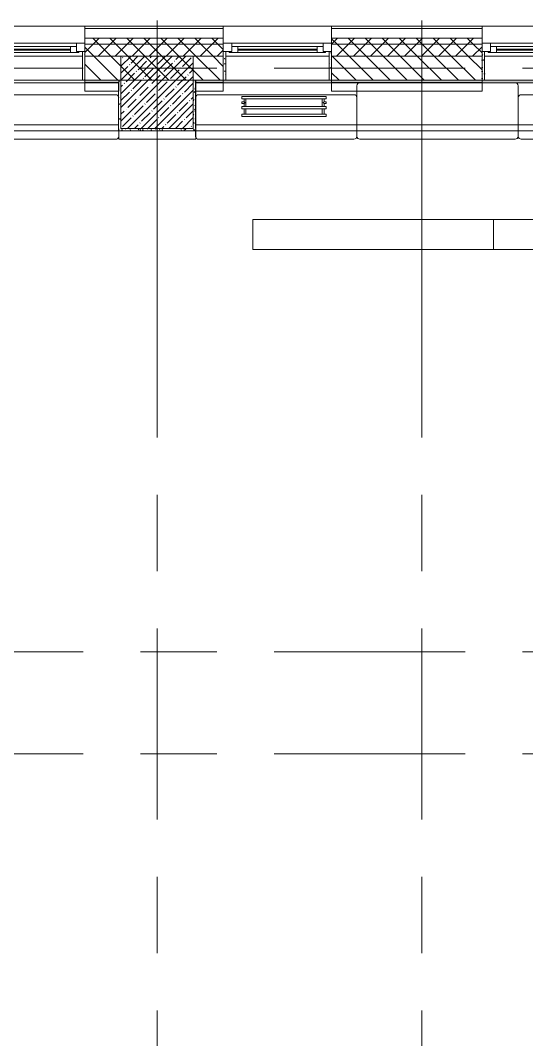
# Model space of a CAD drawing. Header units: millimetres. Extents: x 35147 to 231677, y -8553 to 29000.
# Drawn here: x 53324 to 57530, y 18925 to 27398 of the extents above; entities that cross this region are included whole.
import ezdxf

# ---------------------------------------------------------------- set-up
doc = ezdxf.new("R2010")
doc.units = ezdxf.units.MM
doc.linetypes.add('Осевая', pattern=[3175, 635, -476.25, 1587.5, -476.25])
for name, color, linetype, lineweight in [('A-GLAZ', 7, 'Continuous', 9), ('A-GLAZ-1', 7, 'Continuous', 13), ('A-WALL', 7, 'Continuous', 9), ('I-WALL', 7, 'Continuous', 9), ('M-EQPM', 7, 'Continuous', 9), ('S-COLS', 7, 'Continuous', 9), ('Оси', 7, 'Continuous', 9), ('Оси-2', 7, 'Осевая', 9)]:
    doc.layers.add(name, color=color, linetype=linetype, lineweight=lineweight)
for name, color, linetype, lineweight, true_color in [('A-WALL-1', 7, 'Continuous', 9, 0x3c3c3c), ('A-WALL-FNSH-1', 7, 'Continuous', 9, 0x3c3c3c), ('I-FURN-1', 7, 'Continuous', 9, 0xf0f0f0)]:
    doc.layers.add(name, color=color, linetype=linetype, lineweight=lineweight, true_color=true_color)
pattern_1 = [(45, (0, 0), (-70.71068, 70.71068), []), (135, (0, 0), (-70.71068, -70.71068), [])]
pattern_2 = [(0, (0, 0), (121.92, 30.48), [10.058, -81.382, 10.058, -81.382, -487.68]), (0, (0, 0), (121.92, 30.48), [-182.88, 10.058, -172.822, 10.058, -81.382, -213.36]), (0, (0, 0), (121.92, 30.48), [-457.2, 10.058, -50.902, 10.058, -142.342]), (120, (45.72, 15.24), (-87.356454, 90.345817), [10.058, -81.382, 10.058, -81.382, -487.68]), (120, (45.72, 15.24), (-87.356454, 90.345817), [-182.88, 10.058, -172.822, 10.058, -81.382, -213.36]), (120, (45.72, 15.24), (-87.356454, 90.345817), [-457.2, 10.058, -50.902, 10.058, -142.342]), (240, (60.96, 76.2), (-34.563546, -120.825817), [10.058, -81.382, 10.058, -81.382, -487.68]), (240, (60.96, 76.2), (-34.563546, -120.825817), [-182.88, 10.058, -172.822, 10.058, -81.382, -213.36]), (240, (60.96, 76.2), (-34.563546, -120.825817), [-457.2, 10.058, -50.902, 10.058, -142.342])]

# ---------------------------------------------------------------- blocks, each defined once
blk = doc.blocks.new('120_Окно_СКБ_2Ст - 120_Окно_СКБ_2Ст 2700х2500 _мал створка справа_ 2-23206922-План размещения напольных электротехнических лючков и розеток 2 этажа в осях 12-23')
at = {"layer": 'A-GLAZ'}
for p, q in [((1350, -5), (-1350, -5)), ((-1330, -75), (-1300, -75)), ((-1230, -55), (400, -55)), ((400, -65), (-1230, -65)), ((470, -75), (500, -75)), ((570, -55), (1230, -55)), ((1230, -65), (570, -65)), ((1300, -75), (1330, -75))]:
    blk.add_line(p, q, dxfattribs=at)
at = {"layer": 'A-GLAZ-1'}
for p, q in [((-1350, -75), (-1350, -5)), ((-1350, -5), (-1280, -5)), ((-1280, -75), (-1350, -75)), ((-1280, -75), (-1300, -75)), ((-1300, -75), (-1300, -85)), ((-1280, -5), (-1280, -75)), ((450, -35), (-1280, -35)), ((-1280, -35), (-1280, -75)), ((-1230, -85), (-1230, -35)), ((400, -85), (400, -35)), ((450, -75), (450, -5)), ((450, -5), (520, -5)), ((450, -75), (450, -35)), ((520, -75), (450, -75)), ((470, -75), (450, -75)), ((470, -85), (470, -75)), ((520, -75), (500, -75)), ((500, -75), (500, -85)), ((520, -5), (520, -75)), ((1280, -35), (520, -35)), ((520, -35), (520, -75)), ((570, -85), (570, -35)), ((1230, -85), (1230, -35)), ((1280, -75), (1280, -5)), ((1280, -5), (1350, -5)), ((1280, -75), (1280, -35)), ((1350, -75), (1280, -75)), ((1300, -75), (1280, -75)), ((1300, -85), (1300, -75)), ((1350, -5), (1350, -75)), ((-1300, -85), (470, -85)), ((470, -85), (-1300, -85)), ((500, -85), (1300, -85)), ((1300, -85), (500, -85))]:
    blk.add_line(p, q, dxfattribs=at)
blk = doc.blocks.new('120_Окно_СКБ_2Ст - 120_Окно_СКБ_2Ст 3100х2500 _мал_створка слева_ 2-19089248-План размещения напольных электротехнических лючков и розеток 2 этажа в осях 12-23')
at = {"layer": 'A-GLAZ'}
for p, q in [((1550, -5), (-1550, -5)), ((-1530, -75), (-1500, -75)), ((-1430, -55), (600, -55)), ((600, -65), (-1430, -65)), ((670, -75), (700, -75)), ((770, -55), (1430, -55)), ((1430, -65), (770, -65)), ((1500, -75), (1530, -75))]:
    blk.add_line(p, q, dxfattribs=at)
at = {"layer": 'A-GLAZ-1'}
for p, q in [((-1550, -75), (-1550, -5)), ((-1550, -5), (-1480, -5)), ((-1480, -75), (-1550, -75)), ((-1480, -75), (-1500, -75)), ((-1500, -75), (-1500, -85)), ((-1480, -5), (-1480, -75)), ((650, -35), (-1480, -35)), ((-1480, -35), (-1480, -75)), ((-1430, -85), (-1430, -35)), ((600, -85), (600, -35)), ((650, -75), (650, -5)), ((650, -5), (720, -5)), ((650, -75), (650, -35)), ((720, -75), (650, -75)), ((670, -75), (650, -75)), ((670, -85), (670, -75)), ((720, -75), (700, -75)), ((700, -75), (700, -85)), ((720, -5), (720, -75)), ((1480, -35), (720, -35)), ((720, -35), (720, -75)), ((770, -85), (770, -35)), ((1430, -85), (1430, -35)), ((1480, -75), (1480, -5)), ((1480, -5), (1550, -5)), ((1480, -75), (1480, -35)), ((1550, -75), (1480, -75)), ((1500, -75), (1480, -75)), ((1500, -85), (1500, -75)), ((1550, -5), (1550, -75)), ((-1500, -85), (670, -85)), ((670, -85), (-1500, -85)), ((700, -85), (1500, -85)), ((1500, -85), (700, -85))]:
    blk.add_line(p, q, dxfattribs=at)
blk = doc.blocks.new('120_Окно_СКБ_1Ст - 120_Окно_СКБ_1Ст 900х2500_h_-19906774-План размещения напольных электротехнических лючков и розеток 2 этажа в осях 12-23')
at = {"layer": 'A-GLAZ'}
for p, q in [((450, -5), (-450, -5)), ((-430, -75), (-400, -75)), ((-330, -55), (330, -55)), ((330, -65), (-330, -65)), ((400, -75), (430, -75))]:
    blk.add_line(p, q, dxfattribs=at)
at = {"layer": 'A-GLAZ-1'}
for p, q in [((-450, -75), (-450, -5)), ((-450, -5), (-380, -5)), ((-380, -75), (-450, -75)), ((-380, -75), (-400, -75)), ((-400, -75), (-400, -85)), ((-380, -5), (-380, -75)), ((380, -35), (-380, -35)), ((-380, -35), (-380, -75)), ((-330, -85), (-330, -35)), ((330, -85), (330, -35)), ((380, -75), (380, -5)), ((380, -5), (450, -5)), ((380, -75), (380, -35)), ((450, -75), (380, -75)), ((400, -75), (380, -75)), ((400, -85), (400, -75)), ((450, -5), (450, -75)), ((-400, -85), (400, -85)), ((400, -85), (-400, -85))]:
    blk.add_line(p, q, dxfattribs=at)
blk = doc.blocks.new('Стол базовый прямоугольный - 5_7-26328560-План размещения напольных электротехнических лючков и розеток 2 этажа в осях 12-23')
at = {"layer": 'I-FURN-1'}
for p, q in [((1000, 125), (-1000, 125)), ((-1000, 125), (-1000, -125)), ((1000, -125), (1000, 125)), ((-1000, -125), (1000, -125))]:
    blk.add_line(p, q, dxfattribs=at)
blk = doc.blocks.new('radiator_prado_classic_z_tip_30_po exemplyaru - Classic Z Тип 30-500-30677900-План размещения напольных электротехнических лючков и розеток 2 этажа в осях 12-23')
at = {"layer": 'M-EQPM'}
for p, q in [((0, 228), (0, 210)), ((700, 228), (0, 228)), ((0, 210), (700, 210)), ((17.5, 210), (17.5, 164)), ((32.5, 164), (32.5, 210)), ((667.5, 210), (667.5, 164)), ((682.5, 164), (682.5, 210)), ((700, 210), (700, 228)), ((700, 164), (0, 164)), ((0, 164), (0, 146)), ((0, 146), (700, 146)), ((17.5, 121.5), (0, 121.5)), ((17.5, 121.5), (0, 121.5)), ((0, 121.5), (0, 121.2)), ((0, 106.5), (0, 121.5)), ((0, 121.2), (0, 121.2)), ((0, 106.8), (0, 106.5)), ((0, 106.8), (0, 106.8)), ((0, 106.5), (17.5, 106.5)), ((0, 106.5), (17.5, 106.5)), ((17.5, 146), (17.5, 121.5)), ((17.5, 106.5), (17.5, 82)), ((32.5, 82), (32.5, 146)), ((667.5, 146), (667.5, 82)), ((682.5, 121.5), (682.5, 146)), ((700, 121.5), (682.5, 121.5)), ((700, 121.5), (682.5, 121.5)), ((682.5, 82), (682.5, 106.5)), ((682.5, 106.5), (700, 106.5)), ((682.5, 106.5), (700, 106.5)), ((700, 146), (700, 164)), ((700, 121.5), (700, 106.5)), ((700, 121.2), (700, 121.5)), ((700, 121.5), (700, 121.2)), ((700, 121.2), (700, 121.5)), ((700, 106.5), (700, 106.8)), ((700, 106.8), (700, 106.5)), ((700, 106.5), (700, 106.8)), ((700, 82), (0, 82)), ((0, 82), (0, 64)), ((700, 64), (0, 64)), ((700, 64), (700, 82))]:
    blk.add_line(p, q, dxfattribs=at)
for points, knots in [([(25, 114), (24.5, 114.5), (23.6, 115.4), (22.4, 116.6), (21.6, 117.4), (21.1, 117.9), (20.8, 118.2), (20.5, 118.5), (20.2, 118.8), (19.8, 119.1), (19.6, 119.4), (19.3, 119.7), (19, 120), (18.7, 120.3), (18.5, 120.5), (18.3, 120.7), (18.1, 120.9), (17.9, 121.1), (17.8, 121.2), (17.7, 121.3), (17.5, 121.5), (17.5, 121.5), (17.5, 121.5)], [0, 0, 0, 0, 0.142857, 0.285714, 0.357143, 0.392857, 0.428571, 0.464286, 0.5, 0.535714, 0.571429, 0.607143, 0.642857, 0.678571, 0.714286, 0.75, 0.785714, 0.821429, 0.857143, 0.892857, 0.928571, 1, 1, 1, 1]), ([(17.5, 106.5), (17.5, 106.5), (17.5, 106.5), (17.7, 106.7), (17.8, 106.8), (17.9, 106.9), (18.1, 107.1), (18.3, 107.3), (18.5, 107.5), (18.7, 107.7), (19, 108), (19.3, 108.3), (19.6, 108.6), (19.8, 108.9), (20.3, 109.3), (20.7, 109.7), (21.1, 110.1), (21.6, 110.6), (22.4, 111.4), (23.6, 112.6), (24.5, 113.5), (25, 114)], [0, 0, 0, 0, 0.071429, 0.107143, 0.142857, 0.178571, 0.214286, 0.25, 0.285714, 0.321429, 0.357143, 0.392857, 0.428571, 0.464286, 0.5, 0.571429, 0.607143, 0.642857, 0.714286, 0.857143, 1, 1, 1, 1]), ([(675, 114), (675.5, 114.5), (676.4, 115.4), (677.6, 116.6), (678.4, 117.4), (678.9, 117.9), (679.2, 118.2), (679.5, 118.5), (679.8, 118.8), (680.1, 119.2), (680.4, 119.4), (680.7, 119.7), (681, 120), (681.3, 120.3), (681.5, 120.5), (681.7, 120.7), (681.9, 120.9), (682.1, 121.1), (682.2, 121.2), (682.3, 121.3), (682.5, 121.5), (682.5, 121.5), (682.5, 121.5)], [0, 0, 0, 0, 0.142857, 0.285714, 0.357143, 0.392857, 0.428571, 0.464286, 0.5, 0.535714, 0.571429, 0.607143, 0.642857, 0.678571, 0.714286, 0.75, 0.785714, 0.821429, 0.857143, 0.892857, 0.928571, 1, 1, 1, 1]), ([(682.5, 106.5), (682.5, 106.5), (682.5, 106.5), (682.3, 106.7), (682.2, 106.8), (682.1, 106.9), (681.9, 107.1), (681.7, 107.3), (681.5, 107.5), (681.3, 107.7), (681, 108), (680.7, 108.3), (680.4, 108.6), (680.1, 108.8), (679.7, 109.3), (679.3, 109.7), (678.9, 110.1), (678.4, 110.6), (677.6, 111.4), (676.4, 112.6), (675.5, 113.5), (675, 114)], [0, 0, 0, 0, 0.071429, 0.107143, 0.142857, 0.178571, 0.214286, 0.25, 0.285714, 0.321429, 0.357143, 0.392857, 0.428571, 0.464286, 0.5, 0.571429, 0.607143, 0.642857, 0.714286, 0.857143, 1, 1, 1, 1])]:
    blk.add_open_spline(points, degree=3, knots=knots, dxfattribs=at)
blk = doc.blocks.new('Мат 1340х300х800_h_ около окна - 1372 x 1905mm - Double-V195-План размещения напольных электротехнических лючков и розеток 2 этажа в осях 12-23')
at = {"layer": 'I-FURN-1'}
for p, q in [((855.9, 851.3), (-433.3, 851.3)), ((-458.7, 825.9), (-458.7, 506.7)), ((881.3, 506.7), (881.3, 551.3)), ((-433.3, 481.3), (855.9, 481.3))]:
    blk.add_line(p, q, dxfattribs=at)
for centre, start, end in [((-433.3, 825.9), 90, 180), ((855.9, 825.9), 6.0488, 90), ((-433.3, 506.7), 180, 270), ((855.9, 506.7), 270, 358.92857)]:
    blk.add_arc(centre, 25.4, start, end, dxfattribs=at)
blk = doc.blocks.new('Мат 1340х300х800_h_ около окна - 1372 x 1905mm - Double-V196-План размещения напольных электротехнических лючков и розеток 2 этажа в осях 12-23')
at = {"layer": 'I-FURN-1'}
for p, q in [((855.9, 851.3), (-433.3, 851.3)), ((881.3, 506.7), (881.3, 825.9)), ((-458.7, 550.3), (-458.7, 506.7)), ((-433.3, 481.3), (855.9, 481.3))]:
    blk.add_line(p, q, dxfattribs=at)
for centre, start, end in [((-433.3, 825.9), 90, 180), ((855.9, 825.9), 0, 90), ((-433.3, 506.7), 180, 184.97737), ((-433.3, 506.7), 184.97737, 270), ((855.9, 506.7), 270, 360)]:
    blk.add_arc(centre, 25.4, start, end, dxfattribs=at)
blk = doc.blocks.new('Мат 1340х400х800_h_ - 1372 x 1905mm - Double-V197-План размещения напольных электротехнических лючков и розеток 2 этажа в осях 12-23')
at = {"layer": 'I-FURN-1'}
for p, q in [((-458.7, 925.9), (-458.7, 882.3)), ((-458.7, 882.3), (-458.7, 506.7)), ((881.3, 506.7), (881.3, 925.9)), ((-433.3, 481.3), (855.9, 481.3))]:
    blk.add_line(p, q, dxfattribs=at)
for centre, start, end in [((-433.3, 925.9), 90.00021, 180), ((855.9, 925.9), 0, 89.99979), ((-433.3, 506.7), 180, 270), ((855.9, 506.7), 270, 360)]:
    blk.add_arc(centre, 25.4, start, end, dxfattribs=at)
blk = doc.blocks.new('Мат 1340х300х800_h_ около окна - 1372 x 1905mm - Double-31170368-План размещения напольных электротехнических лючков и розеток 2 этажа в осях 12-23')
at = {"layer": 'I-FURN-1'}
for p, q in [((855.9, 851.3), (-433.3, 851.3)), ((-458.7, 825.9), (-458.7, 506.7)), ((881.3, 506.7), (881.3, 825.9)), ((-433.3, 481.3), (855.9, 481.3))]:
    blk.add_line(p, q, dxfattribs=at)
for centre, start, end in [((-433.3, 825.9), 90, 180), ((855.9, 825.9), 0, 90), ((-433.3, 506.7), 180, 270), ((855.9, 506.7), 270, 360)]:
    blk.add_arc(centre, 25.4, start, end, dxfattribs=at)
blk = doc.blocks.new('Мат в спортивном зале - Т8-V213-План размещения напольных электротехнических лючков и розеток 2 этажа в осях 12-23')
at = {"layer": 'I-FURN-1'}
for p, q in [((241.3, 925.9), (241.3, 906.7)), ((881.3, 909.3), (241.3, 909.3)), ((241.3, 909.3), (241.3, 839.3)), ((241.3, 839.3), (241.3, 908.4)), ((881.3, 906.7), (881.3, 925.9)), ((881.3, 839.3), (881.3, 909.3)), ((881.3, 907.4), (881.3, 839.3)), ((241.3, 839.3), (881.3, 839.3)), ((881.3, 839.3), (241.3, 839.3))]:
    blk.add_line(p, q, dxfattribs=at)
blk = doc.blocks.new('Мат в спортивном зале - Т12-31176922-План размещения напольных электротехнических лючков и розеток 2 этажа в осях 12-23')
at = {"layer": 'I-FURN-1'}
for p, q in [((601.3, 925.9), (601.3, 906.7)), ((881.3, 909.3), (601.3, 909.3)), ((601.3, 909.3), (601.3, 839.3)), ((601.3, 839.3), (601.3, 908.4)), ((881.3, 906.7), (881.3, 925.9)), ((881.3, 839.3), (881.3, 909.3)), ((601.3, 839.3), (881.3, 839.3)), ((880.5, 839.3), (601.3, 839.3))]:
    blk.add_line(p, q, dxfattribs=at)
blk = doc.blocks.new('Мат в спортивном зале - Т13-31176944-План размещения напольных электротехнических лючков и розеток 2 этажа в осях 12-23')
at = {"layer": 'I-FURN-1'}
for p, q in [((651.3, 925.9), (651.3, 906.7)), ((881.3, 909.3), (651.3, 909.3)), ((651.3, 909.3), (651.3, 839.3)), ((881.3, 906.7), (881.3, 925.9)), ((881.3, 839.3), (881.3, 909.3)), ((881.3, 908.4), (881.3, 839.3)), ((651.3, 839.3), (881.3, 839.3)), ((881.3, 839.3), (651.4, 839.3))]:
    blk.add_line(p, q, dxfattribs=at)
blk = doc.blocks.new('Мат в спортивном зале - Т14-31177230-План размещения напольных электротехнических лючков и розеток 2 этажа в осях 12-23')
at = {"layer": 'I-FURN-1'}
for p, q in [((-368.7, 925.9), (-368.7, 906.7)), ((881.3, 909.3), (-368.7, 909.3)), ((-368.7, 909.3), (-368.7, 839.3)), ((-368.7, 839.3), (-368.7, 908.4)), ((881.3, 906.7), (881.3, 925.9)), ((881.3, 839.3), (881.3, 909.3)), ((881.3, 908.4), (881.3, 839.3)), ((-368.7, 839.3), (881.3, 839.3)), ((881.3, 839.3), (-368.7, 839.3))]:
    blk.add_line(p, q, dxfattribs=at)

msp = doc.modelspace()

# ---------------------------------------------------------------- hatches: boundary and pattern name
at = {"layer": 'A-WALL'}
h = msp.add_hatch(dxfattribs=at)
h.set_pattern_fill('FP_21', color=256, style=0, pattern_type=2)
h.set_pattern_definition(pattern_1)
h.paths.add_polyline_path([(84500.7, 27200), (84500.7, 27250), (80350, 27250), (80350, 27200), (81948.1, 27200)])
h.paths.add_polyline_path([(77850, 27200), (77850, 27250), (76340, 27250), (76340, 27200)])
h.paths.add_polyline_path([(74240, 27200), (74240, 27250), (68860, 27250), (68860, 27200), (73213.7, 27200)])
h.paths.add_polyline_path([(67960, 27200), (67960, 27250), (66160, 27250), (66160, 27200), (67390.8, 27200)])
h.paths.add_polyline_path([(64955.2, 27200), (65260, 27200), (65260, 27250), (64180, 27250), (64180, 27200), (64479.3, 27200)])
h.paths.add_polyline_path([(60755.2, 27200), (61040, 27200), (61040, 27250), (59860, 27250), (59860, 27200), (60112.1, 27200)])
h.paths.add_polyline_path([(57160, 27200), (57160, 27250), (55909.9, 27250), (55909.9, 27200)])
h.paths.add_polyline_path([(55009.9, 27200), (55009.9, 27250), (53860.2, 27250), (53860.2, 27200)])
h.paths.add_polyline_path([(50760.2, 27200), (50760.2, 27250), (49660.3, 27250), (49660.3, 27200), (49922, 27200)])
h.paths.add_polyline_path([(48760.3, 27200), (48760.3, 27250), (47507, 27250), (47507, 27200)])
h.paths.add_polyline_path([(44407, 27200), (44407, 27250), (42010, 27250), (42010, 27200), (44099.1, 27200)])
h = msp.add_hatch(dxfattribs=at)
h.set_pattern_fill('FP_21', color=256, style=0, pattern_type=2)
h.set_pattern_definition(pattern_1)
h.paths.add_polyline_path([(84500.7, 27100), (84500.7, 27200), (80350, 27200), (80350, 27100), (84200, 27100)])
h.paths.add_polyline_path([(76750, 27100), (77850, 27100), (77850, 27200), (76340, 27200), (76340, 27100)])
h.paths.add_polyline_path([(73540, 27100), (74240, 27100), (74240, 27200), (68860, 27200), (68860, 27100), (73213.7, 27100)])
h.paths.add_polyline_path([(67390.8, 27100), (67960, 27100), (67960, 27200), (66160, 27200), (66160, 27100), (66760, 27100)])
h.paths.add_polyline_path([(64955.2, 27100), (65260, 27100), (65260, 27200), (64180, 27200), (64180, 27100), (64479.3, 27100)])
h.paths.add_polyline_path([(60755.2, 27100), (61040, 27100), (61040, 27200), (59860, 27200), (59860, 27100), (60112.1, 27100)])
h.paths.add_polyline_path([(57160, 27100), (57160, 27200), (55909.9, 27200), (55909.9, 27100)])
h.paths.add_polyline_path([(55009.9, 27100), (55009.9, 27200), (53860.2, 27200), (53860.2, 27100)])
h.paths.add_polyline_path([(49660.3, 27100), (50760.2, 27100), (50760.2, 27200), (49660.3, 27200)])
h.paths.add_polyline_path([(48760.3, 27100), (48760.3, 27200), (47507, 27200), (47507, 27100)])
h.paths.add_polyline_path([(44407, 27100), (44407, 27200), (42060, 27200), (42060, 27100), (44099.1, 27100)])
at = {"layer": 'I-WALL'}
h = msp.add_hatch(dxfattribs=at)
h.set_pattern_fill('FP_58', color=256, style=0, pattern_type=2)
h.set_pattern_definition(pattern_2)
h.paths.add_polyline_path([(53860.2, 26900), (53860.2, 27140), (53840.2, 27140), (53840.2, 26900)])
h = msp.add_hatch(dxfattribs=at)
h.set_pattern_fill('FP_58', color=256, style=0, pattern_type=2)
h.set_pattern_definition(pattern_2)
h.paths.add_polyline_path([(55009.9, 26900), (55029.9, 26900), (55029.9, 27140), (55009.9, 27140), (55009.9, 26972)])
h = msp.add_hatch(dxfattribs=at)
h.set_pattern_fill('FP_58', color=256, style=0, pattern_type=2)
h.set_pattern_definition(pattern_2)
h.paths.add_polyline_path([(55909.9, 26900), (55909.9, 27140), (55889.9, 27140), (55889.9, 26900)])
h = msp.add_hatch(dxfattribs=at)
h.set_pattern_fill('FP_58', color=256, style=0, pattern_type=2)
h.set_pattern_definition(pattern_2)
h.paths.add_polyline_path([(57180, 26900), (57180, 27140), (57160, 27140), (57160, 26900)])
h = msp.add_hatch(dxfattribs=at)
h.set_pattern_fill('FP_19', color=256, style=0, pattern_type=2)
h.set_pattern_definition([(135, (0, 0), (-70.71068, -70.71068), [])])
h.paths.add_polyline_path([(84069.7, 26900), (84200, 26900), (84200, 27100), (81150, 27100), (81150, 26900), (83949.7, 26900)])
h.paths.add_polyline_path([(80650, 26900), (80650, 27100), (80350, 27100), (80350, 26900), (80630, 26900)])
h.paths.add_polyline_path([(77670, 26900), (77850, 26900), (77850, 27100), (77250, 27100), (77250, 26900), (77590, 26900)])
h.paths.add_polyline_path([(76340, 26900), (76750, 26900), (76750, 27100), (76340, 27100), (76340, 26972)])
h.paths.add_polyline_path([(74240, 26900), (74240, 27100), (74040, 27100), (74040, 26900)])
h.paths.add_polyline_path([(73213.7, 26900), (73540, 26900), (73540, 27100), (70810, 27100), (70810, 26900), (72849.8, 26900)])
h.paths.add_polyline_path([(70302.2, 26900), (70310, 26900), (70310, 27100), (68860, 27100), (68860, 26900), (69574.4, 26900)])
h.paths.add_polyline_path([(66789, 26900), (67960, 26900), (67960, 27100), (66760, 27100), (66760, 26900), (66780, 26900)])
h.paths.add_polyline_path([(65207.2, 26900), (65260, 26900), (65260, 27100), (64160, 27100), (64160, 26900), (64479.3, 26900)])
h.paths.add_polyline_path([(61060, 26900), (61060, 27100), (59860, 27100), (59860, 26900), (60781, 26900)])
h.paths.add_polyline_path([(57160, 26900), (57160, 27100), (55909.9, 27100), (55909.9, 26900), (56472.8, 26900)])
h.paths.add_polyline_path([(55009.9, 26900), (55009.9, 27100), (53860.2, 27100), (53860.2, 26900), (54781, 26900)])
h.paths.add_polyline_path([(50760.2, 26900), (50760.2, 27100), (50364.8, 27100), (50364.8, 26900)])
h = msp.add_hatch(dxfattribs=at)
h.set_pattern_fill('FP_58', color=256, style=0, pattern_type=2)
h.set_pattern_definition(pattern_2)
h.paths.add_polyline_path([(53860.8, 26880), (54140, 26880.9), (54140, 26900), (53860.2, 26900), (53860.2, 26880)])
h.paths.add_polyline_path([(50760.2, 26880), (50760.2, 26900), (49660.3, 26900), (49660.3, 26880), (49922, 26880)])
h = msp.add_hatch(dxfattribs=at)
h.set_pattern_fill('FP_58', color=256, style=0, pattern_type=2)
h.set_pattern_definition(pattern_2)
h.paths.add_polyline_path([(54140, 26500), (54160, 26500), (54160, 26900), (54140, 26900), (54140, 26810.9)])
h = msp.add_hatch(dxfattribs=at)
h.set_pattern_fill('FP_58', color=256, style=0, pattern_type=2)
h.set_pattern_definition(pattern_2)
h.paths.add_polyline_path([(60112.1, 26880), (60140, 26880), (60139, 26900), (54760, 26900), (54760, 26880), (59859, 26880)])
h = msp.add_hatch(dxfattribs=at)
h.set_pattern_fill('FP_58', color=256, style=0, pattern_type=2)
h.set_pattern_definition(pattern_2)
h.paths.add_polyline_path([(54780, 26500), (54779.9, 26880), (54760, 26880), (54760, 26500), (54779.9, 26500)])
h = msp.add_hatch(dxfattribs=at)
h.set_pattern_fill('FP_58', color=256, style=0, pattern_type=2)
h.set_pattern_definition(pattern_2)
h.paths.add_polyline_path([(54780, 26479), (54781, 26480), (54780, 26500), (54140, 26500), (54140.8, 26480), (54760, 26479)])
at = {"layer": 'S-COLS'}
h = msp.add_hatch(dxfattribs=at)
h.set_pattern_fill('FP_17', color=256, style=0, pattern_type=2)
h.set_pattern_definition([(45, (0, 0), (-57.02463, 57.02463), []), (45, (57.025, 0), (-57.02463, 57.02463), [100.806, -20.161, 3.353, -16.808])])
h.paths.add_polyline_path([(54160, 26500), (54760, 26500), (54760, 27100), (54160, 27100), (54160, 26972)])

# ---------------------------------------------------------------- linework, layer by layer
at = {"layer": 'A-WALL'}
for p, q in [((50760.2, 27350), (53860.2, 27350)), ((55009.9, 27330), (53860.2, 27330)), ((55009.9, 27350), (55909.9, 27350)), ((57160, 27330), (55909.9, 27330)), ((57160, 27350), (59860, 27350)), ((55009.9, 27250), (53860.2, 27250)), ((55009.9, 27200), (53860.2, 27200)), ((57160, 27250), (55909.9, 27250)), ((57160, 27200), (55909.9, 27200)), ((55009.9, 27100), (53860.2, 27100)), ((57160, 27100), (55909.9, 27100)), ((54140, 26900), (53860.2, 26900)), ((54780, 26500), (54780, 26880)), ((54140.8, 26480), (54754, 26480)), ((54754, 26480), (54754, 26479)), ((54780, 26500), (54781, 26500))]:
    msp.add_line(p, q, dxfattribs=at)
at = {"layer": 'A-WALL-1'}
for p, q in [((53860.2, 27330), (53860.2, 26880)), ((55009.9, 27330), (55009.9, 26900)), ((55909.9, 26900), (55909.9, 27330)), ((57160, 27330), (57160, 26900)), ((53860.2, 27140), (53840.2, 27140)), ((53840.2, 27140), (53840.2, 26900)), ((55029.9, 27140), (55009.9, 27140)), ((55909.9, 27140), (55889.9, 27140)), ((55889.9, 27140), (55889.9, 26900)), ((57180, 27140), (57160, 27140)), ((53840.2, 26900), (53860.2, 26900)), ((53860.8, 26880), (54140, 26880)), ((66160, 26900), (54140, 26900)), ((54140, 26880), (54140, 26879)), ((54160, 26500), (54160, 26900)), ((54760, 26900), (54760, 26500)), ((54780, 26880), (59860, 26880)), ((55009.9, 26900), (55029.9, 26900)), ((55029.9, 26900), (55029.9, 26900)), ((55889.9, 26900), (55909.9, 26900)), ((57160, 26900), (57180, 26900)), ((57180, 26900), (57180, 26900)), ((54760, 26500), (54160, 26500)), ((54760, 26479), (54780, 26479)), ((54781, 26480), (54781, 26500))]:
    msp.add_line(p, q, dxfattribs=at)
at = {"layer": 'A-WALL-FNSH-1'}
for p, q in [((55009.9, 27350), (53860.2, 27350)), ((53860.2, 27350), (53860.2, 27330)), ((55009.9, 27330), (55009.9, 27350)), ((57160, 27350), (55909.9, 27350)), ((55909.9, 27350), (55909.9, 27330)), ((57160, 27330), (57160, 27350)), ((53840.2, 27140), (53839.2, 27140)), ((53839.2, 27140), (53839.2, 26900)), ((55030.9, 27140), (55029.9, 27140)), ((55029.9, 27140), (55029.9, 26900)), ((55030.9, 26900), (55030.9, 27140)), ((55889.9, 27140), (55888.9, 27140)), ((55888.9, 27140), (55888.9, 26900)), ((57181, 27140), (57180, 27140)), ((57180, 27140), (57180, 26900)), ((57181, 26900), (57181, 27140)), ((53839.2, 26900), (53840.2, 26900)), ((53860.2, 26880), (53860.2, 26879)), ((54140, 26880), (53860.8, 26880)), ((53860.8, 26879), (54139, 26879)), ((54139, 26879), (54139, 26529)), ((54140, 26480), (54140, 26879)), ((54780, 26900), (54780, 26880.9)), ((54781, 26880.9), (54781, 26900)), ((54781, 26500), (54781, 26879)), ((54781, 26879), (55009.9, 26879)), ((55009.9, 26879), (55009.9, 26880)), ((55888.9, 26900), (55889.9, 26900)), ((55909.9, 26880), (55909.9, 26879)), ((55910, 26879), (57160, 26879)), ((56980.5, 26879), (56980.5, 26880)), ((57160, 26879), (57160, 26880)), ((54139, 26479), (54140, 26479)), ((54140.8, 26479), (54760, 26479)), ((54780, 26479), (54780.8, 26479)), ((54781, 26479), (54781, 26480))]:
    msp.add_line(p, q, dxfattribs=at)
at = {"layer": 'I-WALL'}
for p, q in [((50780.2, 27100), (53840.2, 27100)), ((55029.9, 27100), (55889.9, 27100)), ((57180, 27100), (59840, 27100)), ((53860.2, 26880), (50760.2, 26880)), ((53860.2, 26880), (50760.2, 26880)), ((53860.2, 26879), (50760.2, 26879)), ((53840.2, 26900), (50781.2, 26900)), ((55909.9, 26879), (55009.9, 26879)), ((59859, 26879), (57160, 26879)), ((48781.3, 26529), (54139, 26529)), ((54139, 26479), (54139, 26529)), ((54780, 26529), (60140, 26529)), ((54139, 26479), (48781.3, 26479)), ((60140, 26479), (54780.8, 26479))]:
    msp.add_line(p, q, dxfattribs=at)
at = {"layer": 'S-COLS'}
for p, q in [((54760, 27100), (54160, 27100)), ((54160, 27100), (54160, 26500)), ((54760, 26500), (54760, 27100)), ((54160, 26500), (54760, 26500))]:
    msp.add_line(p, q, dxfattribs=at)
at = {"layer": 'Оси'}
for p, q in [((54460, 24898.1), (54460, 27398.1)), ((56660, 24898.1), (56660, 27398.1))]:
    msp.add_line(p, q, dxfattribs=at)
at = {"layer": 'Оси-2'}
for p, q in [((38446.8, 27000), (82200, 27000)), ((54460, 593.7), (54460, 24898.1)), ((56660, 593.7), (56660, 24898.1)), ((38446.8, 22150), (82200, 22150)), ((38446.8, 21300), (82200, 21300))]:
    msp.add_line(p, q, dxfattribs=at)

# ---------------------------------------------------------------- block references
at = {"layer": 'A-GLAZ'}
for name, p in [('120_Окно_СКБ_2Ст - 120_Окно_СКБ_2Ст 3100х2500 _мал_створка слева_ 2-19089248-План размещения напольных электротехнических лючков и розеток 2 этажа в осях 12-23', (52310.2, 27215)), ('120_Окно_СКБ_1Ст - 120_Окно_СКБ_1Ст 900х2500_h_-19906774-План размещения напольных электротехнических лючков и розеток 2 этажа в осях 12-23', (55459.9, 27215)), ('120_Окно_СКБ_2Ст - 120_Окно_СКБ_2Ст 2700х2500 _мал створка справа_ 2-23206922-План размещения напольных электротехнических лючков и розеток 2 этажа в осях 12-23', (58510, 27215))]:
    msp.add_blockref(name, p, dxfattribs=at)
at = {"layer": 'I-FURN-1'}
for name, p in [('Мат в спортивном зале - Т12-31176922-План размещения напольных электротехнических лючков и розеток 2 этажа в осях 12-23', (53259.5, 25971.6)), ('Мат в спортивном зале - Т13-31176944-План размещения напольных электротехнических лючков и розеток 2 этажа в осях 12-23', (54128.6, 25971.6)), ('Мат в спортивном зале - Т14-31177230-План размещения напольных электротехнических лючков и розеток 2 этажа в осях 12-23', (56278.7, 25971.6)), ('Мат 1340х400х800_h_ - 1372 x 1905mm - Double-V197-План размещения напольных электротехнических лючков и розеток 2 этажа в осях 12-23', (56578.7, 25928.7)), ('Мат 1340х300х800_h_ около окна - 1372 x 1905mm - Double-V195-План размещения напольных электротехнических лючков и розеток 2 этажа в осях 12-23', (53259.7, 25928.7)), ('Мат 1340х300х800_h_ около окна - 1372 x 1905mm - Double-V196-План размещения напольных электротехнических лючков и розеток 2 этажа в осях 12-23', (55238.7, 25928.7)), ('Мат 1340х300х800_h_ около окна - 1372 x 1905mm - Double-31170368-План размещения напольных электротехнических лючков и розеток 2 этажа в осях 12-23', (57918.7, 25928.7)), ('Мат в спортивном зале - Т8-V213-План размещения напольных электротехнических лючков и розеток 2 этажа в осях 12-23', (53899.5, 25571.6))]:
    msp.add_blockref(name, p, dxfattribs=at)
at = {"layer": 'I-FURN-1', "rotation": 180}
for p in [(56256.2, 25617.2), (58256.2, 25617.2)]:
    msp.add_blockref('Стол базовый прямоугольный - 5_7-26328560-План размещения напольных электротехнических лючков и розеток 2 этажа в осях 12-23', p, dxfattribs=at)
at = {"layer": 'M-EQPM', "rotation": 180}
msp.add_blockref('radiator_prado_classic_z_tip_30_po exemplyaru - Classic Z Тип 30-500-30677900-План размещения напольных электротехнических лючков и розеток 2 этажа в осях 12-23', (55864.9, 26828), dxfattribs=at)

doc.saveas('drawing.dxf')
